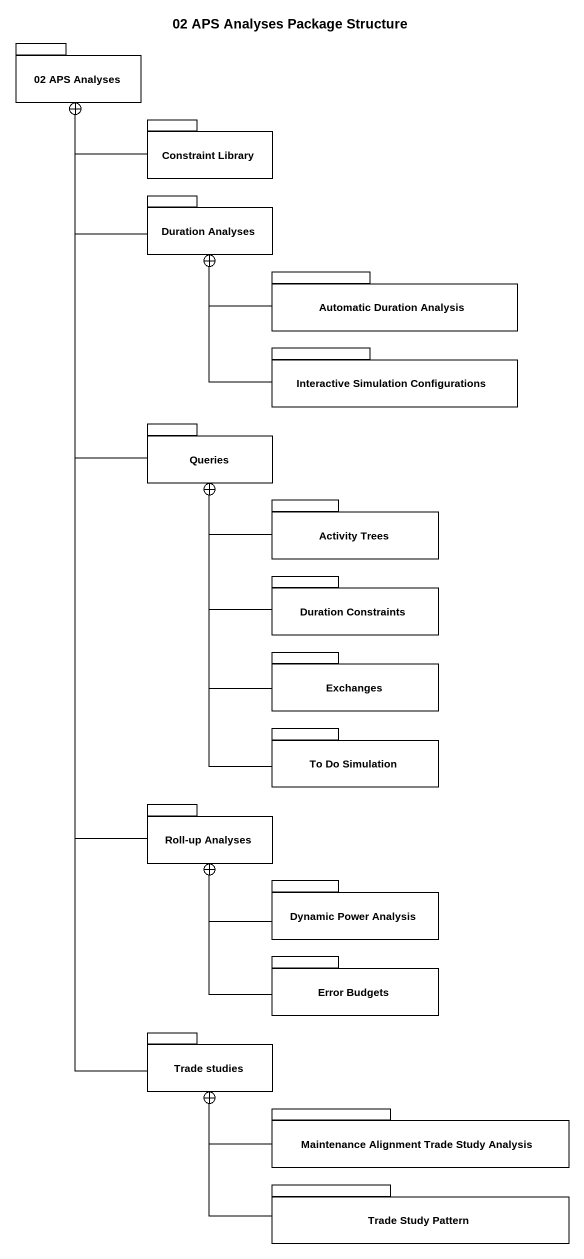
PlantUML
@startuml
title 02 APS Analyses Package Structure
package "02 APS Analyses" as p02_APS_Analyses {
}
package "Constraint Library" as Constraint_Library {
}
package "Duration Analyses" as Duration_Analyses {
}
package "Automatic Duration Analysis" as Automatic_Duration_Analysis {
}
package "Interactive Simulation Configurations" as Interactive_Simulation {
}
package Queries {
}
package "Activity Trees" as Activity_Trees {
}
package "Duration Constraints" as Duration_Constraints {
}
package Exchanges {
}
package "To Do Simulation" as To_Do_Simulation {
}
package "Roll-up Analyses" as Roll_up_Analyses {
}
package "Dynamic Power Analysis" as Dynamic_Power_Analysis {
}
package "Error Budgets" as Error_Budgets {
}
package "Trade studies" as Trade_studies {
}
package "Maintenance Alignment Trade Study Analysis" as Maintenance_Alignment_Trade {
}
package "Trade Study Pattern" as Trade_Study_Pattern {
}
Constraint_Library -left-+ p02_APS_Analyses
Duration_Analyses -up-+ p02_APS_Analyses
Automatic_Duration_Analysis -left-+ Duration_Analyses
Interactive_Simulation -up-+ Duration_Analyses
Queries -up-+ p02_APS_Analyses
Activity_Trees -left-+ Queries
Duration_Constraints -up-+ Queries
Exchanges -up-+ Queries
To_Do_Simulation -up-+ Queries
Roll_up_Analyses -up-+ p02_APS_Analyses
Dynamic_Power_Analysis -left-+ Roll_up_Analyses
Error_Budgets -up-+ Roll_up_Analyses
Trade_studies -up-+ p02_APS_Analyses
Maintenance_Alignment_Trade -left-+ Trade_studies
Trade_Study_Pattern -up-+ Trade_studies
@enduml
